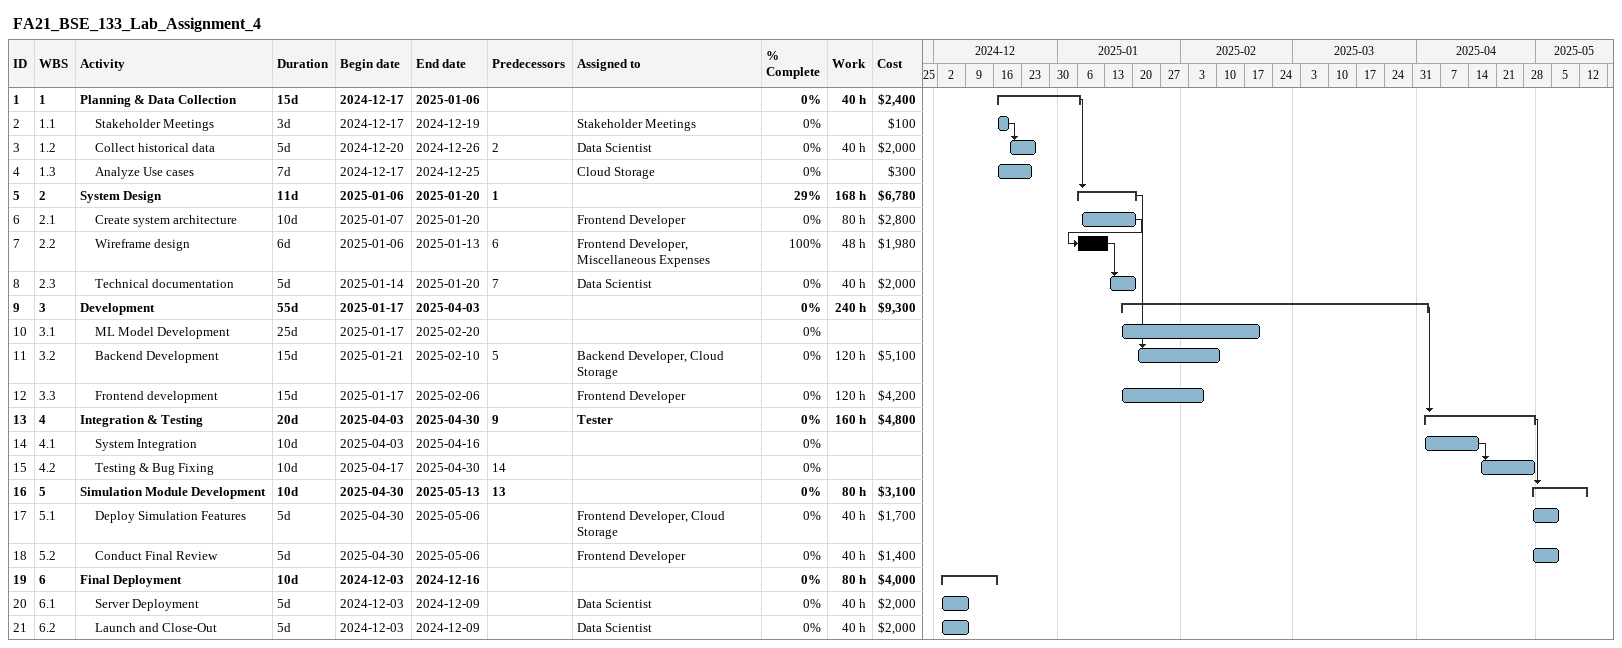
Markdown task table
FA21_BSE_133_Lab_Assignment_4

| ID | WBS | Task | Duration | Start | Finish | Predecessors | Resources | % complete | Work (h) | Cost ($) |
|---|---|---|---|---|---|---|---|---|---|---|
| 1 | 1 | **Planning & Data Collection** | 15d | 2024-12-17 | 2025-01-06 |  |  | 0 | 40 | 2400 |
| 2 | 1.1 | Stakeholder Meetings | 3d | 2024-12-17 | 2024-12-19 |  | Stakeholder Meetings | 0 |  | 100 |
| 3 | 1.2 | Collect historical data | 5d | 2024-12-20 | 2024-12-26 | 2 | Data Scientist | 0 | 40 | 2000 |
| 4 | 1.3 | Analyze Use cases | 7d | 2024-12-17 | 2024-12-25 |  | Cloud Storage | 0 |  | 300 |
| 5 | 2 | **System Design** | 11d | 2025-01-06 | 2025-01-20 | 1 |  | 29 | 168 | 6780 |
| 6 | 2.1 | Create system architecture | 10d | 2025-01-07 | 2025-01-20 |  | Frontend Developer | 0 | 80 | 2800 |
| 7 | 2.2 | Wireframe design | 6d | 2025-01-06 | 2025-01-13 | 6 | Frontend Developer, Miscellaneous Expenses | 100 | 48 | 1980 |
| 8 | 2.3 | Technical documentation | 5d | 2025-01-14 | 2025-01-20 | 7 | Data Scientist | 0 | 40 | 2000 |
| 9 | 3 | **Development** | 55d | 2025-01-17 | 2025-04-03 |  |  | 0 | 240 | 9300 |
| 10 | 3.1 | ML Model Development | 25d | 2025-01-17 | 2025-02-20 |  |  | 0 |  |  |
| 11 | 3.2 | Backend Development | 15d | 2025-01-21 | 2025-02-10 | 5 | Backend Developer, Cloud Storage | 0 | 120 | 5100 |
| 12 | 3.3 | Frontend development | 15d | 2025-01-17 | 2025-02-06 |  | Frontend Developer | 0 | 120 | 4200 |
| 13 | 4 | **Integration & Testing** | 20d | 2025-04-03 | 2025-04-30 | 9 | Tester | 0 | 160 | 4800 |
| 14 | 4.1 | System Integration | 10d | 2025-04-03 | 2025-04-16 |  |  | 0 |  |  |
| 15 | 4.2 | Testing & Bug Fixing | 10d | 2025-04-17 | 2025-04-30 | 14 |  | 0 |  |  |
| 16 | 5 | **Simulation Module Development** | 10d | 2025-04-30 | 2025-05-13 | 13 |  | 0 | 80 | 3100 |
| 17 | 5.1 | Deploy Simulation Features | 5d | 2025-04-30 | 2025-05-06 |  | Frontend Developer, Cloud Storage | 0 | 40 | 1700 |
| 18 | 5.2 | Conduct Final Review | 5d | 2025-04-30 | 2025-05-06 |  | Frontend Developer | 0 | 40 | 1400 |
| 19 | 6 | **Final Deployment** | 10d | 2024-12-03 | 2024-12-16 |  |  | 0 | 80 | 4000 |
| 20 | 6.1 | Server Deployment | 5d | 2024-12-03 | 2024-12-09 |  | Data Scientist | 0 | 40 | 2000 |
| 21 | 6.2 | Launch and Close-Out | 5d | 2024-12-03 | 2024-12-09 |  | Data Scientist | 0 | 40 | 2000 |
